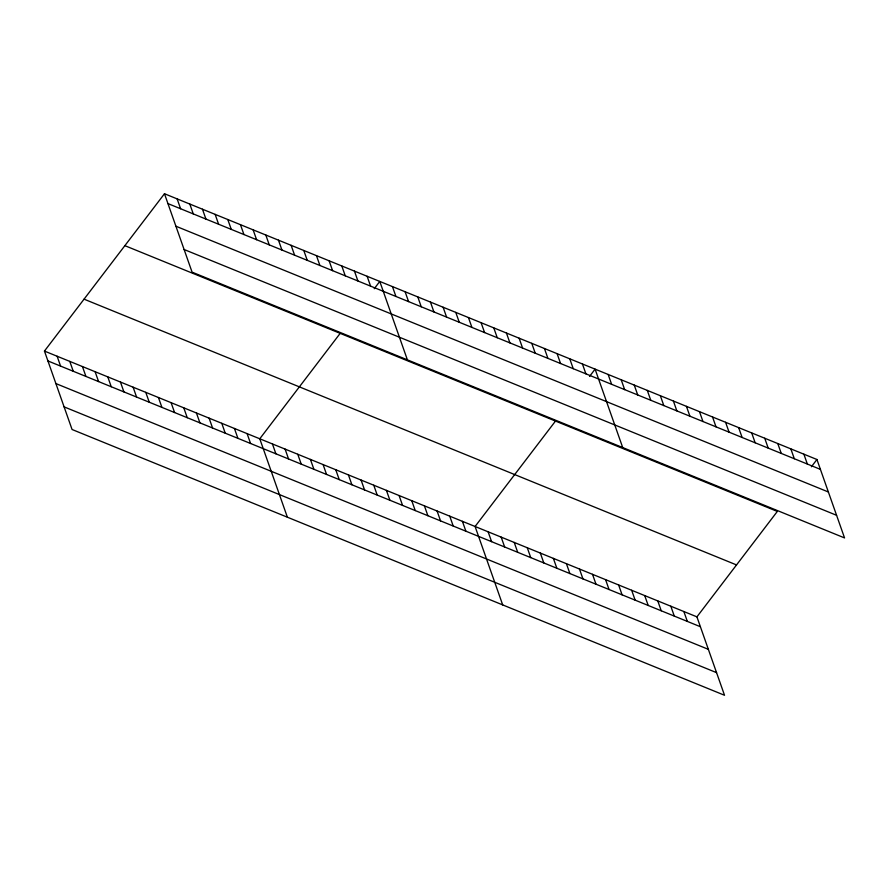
<?xml version="1.0" encoding="UTF-8"?>
<svg xmlns="http://www.w3.org/2000/svg" width="889" height="889" viewBox="0 0 889 889"><rect width="100%" height="100%" fill="white"/><g stroke="black" fill="none" stroke-linecap="round" stroke-linejoin="round"><path stroke-width="1.33" d="M44.45 351.077L696.92 616.855L724.524 695.265L72.065 429.498L44.45 351.077L164.476 193.735L816.935 459.502L844.55 537.923L192.08 272.145L164.476 193.735M340.176 333.364L259.766 438.788L287.38 517.198M374.236 288.703L379.781 281.435L407.395 359.845M555.492 421.064L475.082 526.488L502.696 604.909M589.551 376.414L595.097 369.146L622.711 447.556M696.92 616.855L777.33 511.431L124.86 245.653M811.39 466.781L816.935 459.502M167.943 203.592L820.414 469.37M175.911 226.217L828.381 491.995M184.123 249.52L836.582 515.298M84.055 299.16L736.525 564.926M47.928 360.945L700.388 626.723M55.885 383.57L708.355 649.337M64.097 406.873L716.567 672.651M803.889 454.19L807.356 464.058M790.843 448.878L794.31 458.735M777.786 443.555L781.264 453.423M764.74 438.244L768.207 448.112M751.694 432.932L755.161 442.789M738.637 427.609L742.115 437.477M725.591 422.297L729.069 432.165M712.545 416.985L716.012 426.842M699.487 411.663L702.966 421.53M686.441 406.351L689.92 416.219M673.395 401.039L676.862 410.896M660.349 395.716L663.816 405.584M647.292 390.404L650.77 400.272M634.246 385.093L637.724 394.949M621.2 379.77L624.667 389.638M608.143 374.458L611.621 384.326M683.863 611.543L687.341 621.4M670.817 606.22L674.295 616.088M582.428 363.979L585.907 373.847M657.771 600.908L661.238 610.776M569.771 358.823L573.238 368.691M644.714 595.597L648.192 605.453M557.103 353.666L560.57 363.523M631.668 590.274L635.146 600.142M544.435 348.51L547.913 358.367M618.622 584.962L622.089 594.83M531.766 343.343L535.245 353.211M605.576 579.65L609.043 589.507M519.109 338.187L522.576 348.055M592.519 574.327L595.997 584.195M506.441 333.031L509.908 342.887M579.472 569.016L582.951 578.883M493.773 327.874L497.251 337.731M566.426 563.704L569.893 573.561M481.105 322.707L484.583 332.575M553.369 558.381L556.847 568.249M468.447 317.551L471.915 327.419M455.779 312.395L459.246 322.251M540.323 553.069L543.801 562.937M443.111 307.238L446.589 317.095M527.277 547.757L530.744 557.614M430.443 302.071L433.921 311.939M514.22 542.434L517.698 552.302M417.786 296.915L421.253 306.783M501.174 537.123L504.652 546.991M405.117 291.759L408.584 301.615M488.128 531.811L491.595 541.668M392.449 286.591L395.927 296.459M462.413 521.332L465.88 531.2M367.124 276.279L370.591 286.147M449.745 516.176L453.223 526.032M354.455 271.123L357.923 280.98M437.077 511.019L440.555 520.876M341.787 265.955L345.265 275.823M424.42 505.852L427.887 515.72M329.119 260.799L332.597 270.667M411.751 500.696L415.219 510.564M316.462 255.643L319.929 265.5M399.083 495.54L402.561 505.397M303.794 250.487L307.261 260.344M386.415 490.372L389.893 500.24M291.125 245.32L294.603 255.187M373.758 485.216L377.225 495.084M278.457 240.163L281.935 250.031M361.09 480.06L364.557 489.928M265.8 235.007L269.267 244.864M348.421 474.904L351.9 484.761M253.132 229.851L256.599 239.708M335.753 469.736L339.231 479.604M240.463 224.684L243.942 234.552M323.096 464.58L326.563 474.448M227.795 219.527L231.273 229.395M310.428 459.424L313.895 469.281M215.138 214.371L218.605 224.228M297.759 454.268L301.238 464.125M202.47 209.215L205.937 219.072M285.091 449.101L288.569 458.968M189.802 204.048L193.28 213.916M272.434 443.944L275.901 453.812M177.133 198.892L180.611 208.759M247.098 433.632L250.576 443.489M234.429 428.465L237.908 438.333M221.772 423.308L225.239 433.176M209.104 418.152L212.571 428.009M196.436 412.996L199.914 422.853M183.767 407.829L187.246 417.697M171.11 402.673L174.577 412.54M158.442 397.516L161.909 407.373M145.774 392.349L149.252 402.217M133.106 387.193L136.584 397.061M120.448 382.037L123.915 391.905M107.78 376.88L111.247 386.737M95.112 371.713L98.59 381.581M82.444 366.557L85.922 376.425M69.787 361.401L73.254 371.258M57.118 356.245L60.585 366.101"/></g></svg>
